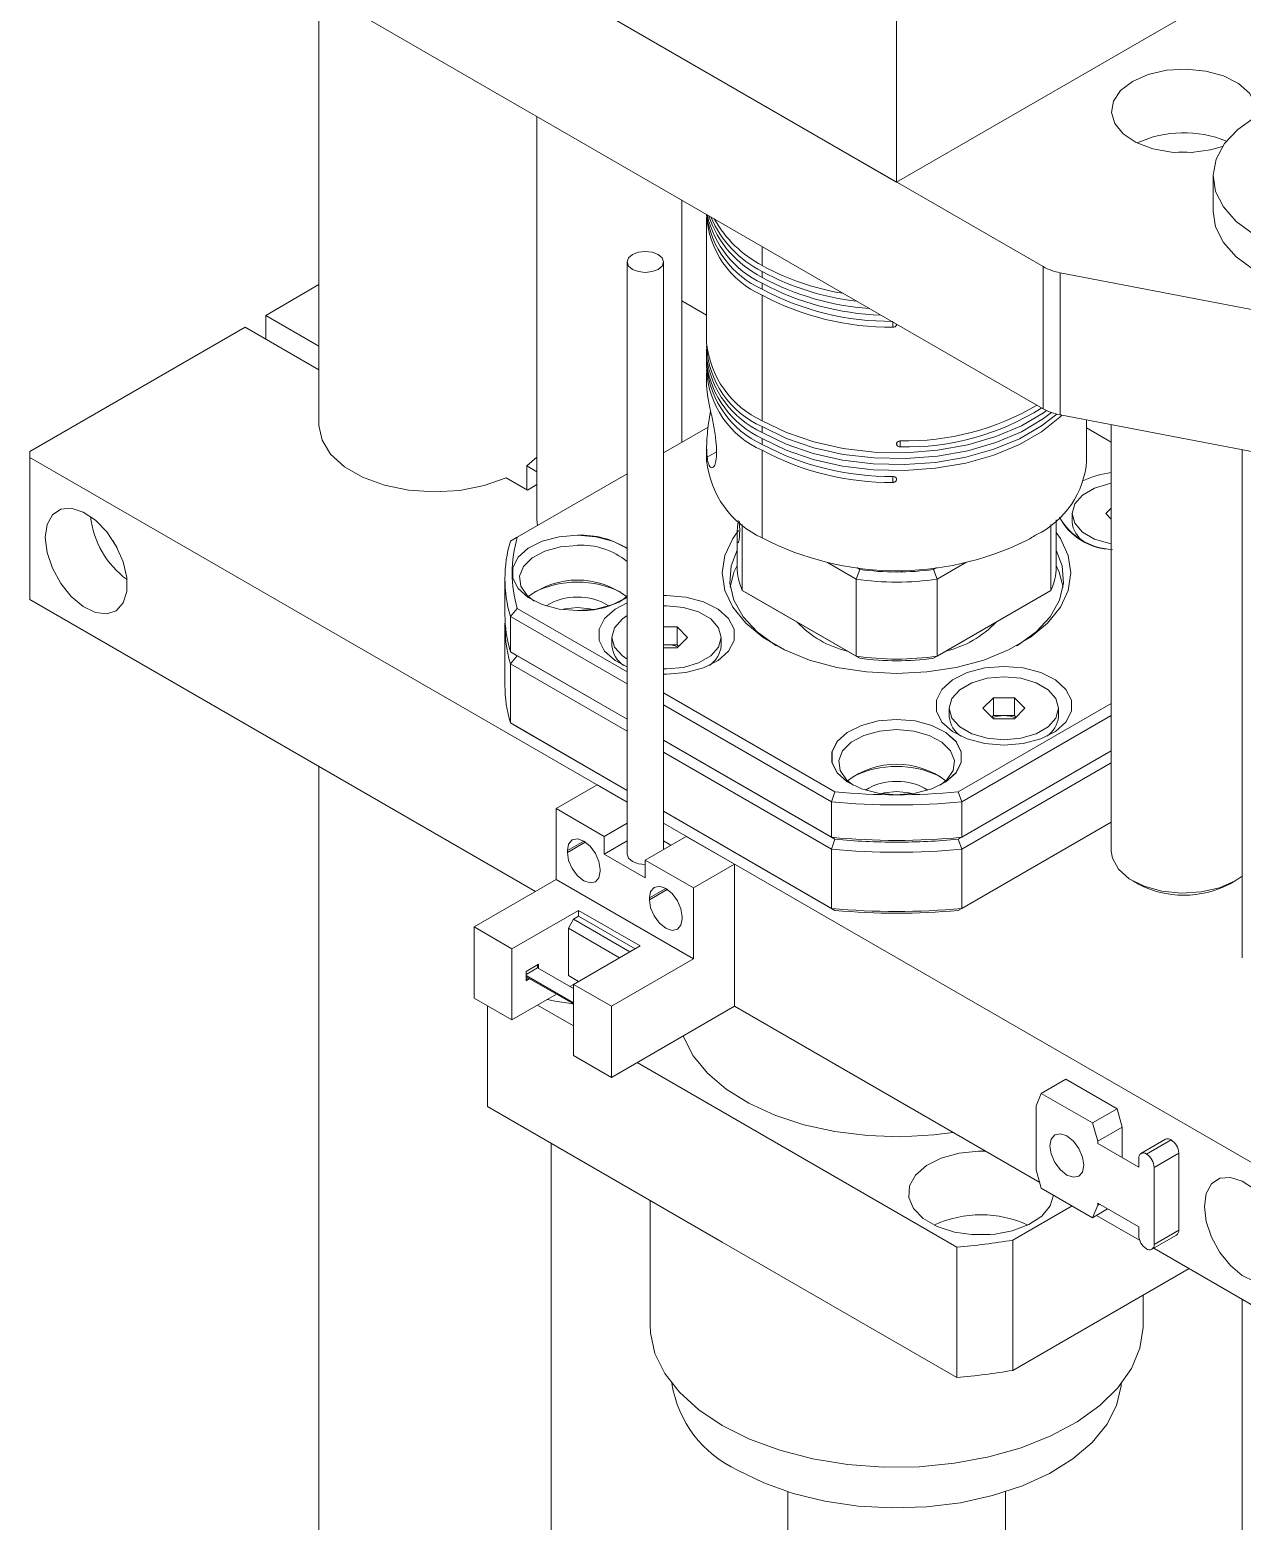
# Model space of a CAD drawing. Header units: millimetres. Extents: x 19 to 1665, y -46 to 1184.
# Drawn here: x 598.1 to 665, y 960.6 to 1042.8 of the extents above; entities that cross this region are included whole.
import ezdxf

# ---------------------------------------------------------------- set-up
doc = ezdxf.new("R2010")
doc.units = ezdxf.units.MM
doc.header["$LTSCALE"] = 4

msp = doc.modelspace()

# ---------------------------------------------------------------- linework, layer by layer
at = {"color": 7, "linetype": 'Continuous', "lineweight": 18}
for p, q in [((645.906, 1053.782), (645.906, 1034.446)), ((653.991, 1029.779), (615.194, 1052.176)), ((645.906, 1034.446), (624.693, 1046.693)), ((667.119, 1046.693), (645.906, 1034.446)), ((614.05, 1045.856), (614.05, 1021.051)), ((653.991, 1021.94), (615.194, 1044.337)), ((626.067, 1038.061), (626.067, 1015.826)), ((663.362, 1034.773), (663.362, 1032.814)), ((634.067, 1020.095), (634.067, 1033.442)), ((635.426, 1032.485), (635.426, 1026.051)), ((638.495, 1029.84), (638.495, 1030.886)), ((631.047, 1030.036), (631.047, 997.375)), ((633.047, 997.626), (633.047, 1030.036)), ((638.495, 1029.186), (638.495, 1029.513)), ((653.991, 1021.94), (653.991, 1029.779)), ((669.955, 1026.553), (654.929, 1029.445)), ((654.929, 1029.445), (654.929, 1021.606)), ((611.116, 1027.092), (614.05, 1028.786)), ((638.495, 1028.533), (638.495, 1028.86)), ((634.067, 1027.885), (635.426, 1027.101)), ((638.495, 1028.207), (638.495, 1021.282)), ((614.05, 1025.398), (611.116, 1027.092)), ((611.116, 1025.786), (611.116, 1027.092)), ((645.706, 1026.436), (645.706, 1026.723)), ((598.105, 1019.581), (609.985, 1026.439)), ((609.985, 1026.439), (614.05, 1024.092)), ((635.426, 1026.051), (635.426, 1025.56)), ((635.426, 1025.234), (635.426, 1024.743)), ((635.426, 1024.743), (635.426, 1024.254)), ((635.454, 1024.465), (635.428, 1024.465)), ((635.426, 1023.927), (635.426, 1023.243)), ((635.427, 1023.243), (635.455, 1022.858)), ((633.047, 1019.506), (635.519, 1020.934)), ((638.495, 1020.629), (638.495, 1020.956)), ((669.955, 1018.714), (654.929, 1021.606)), ((656.386, 1019.093), (656.386, 1021.325)), ((656.386, 1020.88), (657.745, 1020.095)), ((657.745, 1021.064), (657.745, 997.538)), ((638.495, 1020.303), (638.495, 1019.976)), ((646.106, 1019.838), (646.106, 1020.165)), ((598.105, 1019.581), (598.105, 1019.255)), ((631.047, 1000.238), (598.105, 1019.255)), ((598.105, 1019.255), (598.105, 1011.416)), ((625.506, 1018.785), (626.067, 1019.279)), ((635.426, 1019.8), (635.426, 1019.093)), ((635.971, 1019.563), (635.455, 1019.265)), ((638.495, 1019.649), (638.495, 1014.815)), ((664.962, 1019.675), (664.962, 991.66)), ((626.067, 1018.461), (625.506, 1018.785)), ((625.506, 1017.479), (625.506, 1018.785)), ((624.374, 1018.132), (625.541, 1017.458)), ((624.98, 1014.85), (631.047, 1018.352)), ((625.541, 1017.458), (626.067, 1017.762)), ((645.706, 1018.205), (645.706, 1017.878)), ((655.582, 1016.16), (655.582, 1015.692)), ((657.439, 1016.16), (657.745, 1016.465)), ((657.745, 1015.854), (657.439, 1016.16)), ((626.067, 1015.826), (626.107, 1015.5)), ((637.395, 1015.563), (637.395, 1011.923)), ((654.417, 1015.563), (654.417, 1011.923)), ((654.706, 1013.214), (654.706, 1015.808)), ((624.606, 1014.634), (624.98, 1014.85)), ((637.106, 1014.847), (637.106, 1013.214)), ((653.028, 1014.655), (653.028, 1014.66)), ((653.59, 1014.984), (653.594, 1014.982)), ((653.594, 1014.982), (653.594, 1014.987)), ((643.669, 1012.547), (642.089, 1013.459)), ((649.722, 1013.459), (648.143, 1012.547)), ((643.874, 1013.082), (643.669, 1012.547)), ((643.707, 1013.178), (643.874, 1013.082)), ((647.938, 1013.082), (648.105, 1013.178)), ((648.143, 1012.547), (647.938, 1013.082)), ((624.306, 1012.561), (624.306, 1010.601)), ((637.395, 1011.923), (643.669, 1008.301)), ((637.395, 1011.923), (637.755, 1011.715)), ((643.669, 1012.547), (643.669, 1008.301)), ((648.143, 1012.547), (648.143, 1008.301)), ((648.143, 1008.301), (654.417, 1011.923)), ((654.417, 1011.923), (654.056, 1011.715)), ((625.993, 995.317), (598.105, 1011.416)), ((631.019, 1011.581), (630.707, 1011.34)), ((633.218, 1011.643), (633.047, 1011.64)), ((633.218, 1011.067), (633.047, 1011.064)), ((637.755, 1011.715), (643.874, 1008.182)), ((647.938, 1008.182), (654.056, 1011.715)), ((624.606, 1010.488), (624.98, 1010.926)), ((631.047, 1006.77), (624.606, 1010.488)), ((624.606, 1008.528), (624.606, 1010.488)), ((631.047, 1007.424), (624.98, 1010.926)), ((624.306, 1009.948), (624.306, 1006.682)), ((630.206, 1009.328), (630.206, 1008.861)), ((633.047, 1009.906), (633.795, 1009.906)), ((633.795, 1009.906), (634.372, 1009.328)), ((633.795, 1008.926), (633.795, 1009.906)), ((634.372, 1009.328), (633.795, 1008.751)), ((636.23, 1008.861), (636.23, 1009.328)), ((624.606, 1008.528), (631.047, 1004.811)), ((624.98, 1008.313), (624.606, 1008.528)), ((633.047, 1008.926), (633.218, 1008.926)), ((633.795, 1008.751), (633.047, 1008.751)), ((633.218, 1008.926), (633.795, 1008.926)), ((633.795, 1008.926), (633.882, 1008.838)), ((624.606, 1007.875), (624.98, 1008.313)), ((624.606, 1007.875), (631.047, 1004.157)), ((624.606, 1004.609), (624.606, 1007.875)), ((631.047, 1004.811), (624.98, 1008.313)), ((643.669, 1008.301), (643.874, 1008.182)), ((648.143, 1008.301), (647.938, 1008.182)), ((633.218, 1007.301), (633.047, 1007.304)), ((642.507, 1000.807), (633.047, 1006.269)), ((642.315, 1000.265), (633.047, 1005.616)), ((648.811, 1005.419), (648.811, 1004.952)), ((657.745, 1005.68), (649.305, 1000.807)), ((650.668, 1005.419), (651.245, 1005.996)), ((651.245, 1004.842), (650.668, 1005.419)), ((651.245, 1005.996), (652.4, 1005.996)), ((651.245, 1005.996), (651.245, 1005.017)), ((652.4, 1005.996), (652.977, 1005.419)), ((652.4, 1005.017), (652.4, 1005.996)), ((652.977, 1005.419), (652.4, 1004.842)), ((654.835, 1004.952), (654.835, 1005.419)), ((624.606, 1004.609), (631.047, 1000.891)), ((624.98, 1004.393), (624.606, 1004.609)), ((631.047, 1000.891), (624.98, 1004.393)), ((657.745, 1005.027), (649.497, 1000.265)), ((651.158, 1004.929), (651.245, 1005.017)), ((651.245, 1005.017), (651.823, 1005.017)), ((652.4, 1004.842), (651.245, 1004.842)), ((651.823, 1005.017), (652.4, 1005.017)), ((652.4, 1005.017), (652.487, 1004.929)), ((642.507, 998.195), (633.047, 1003.656)), ((633.047, 1003.656), (642.315, 998.305)), ((633.047, 1003.003), (642.315, 997.652)), ((657.745, 1003.067), (649.305, 998.195)), ((649.497, 998.305), (657.745, 1003.067)), ((614.05, 1002.211), (614.05, 946.647)), ((649.497, 997.652), (657.745, 1002.414)), ((629.388, 1001.196), (627.125, 999.889)), ((631.047, 1000.238), (629.388, 1001.196)), ((642.315, 1000.265), (642.507, 1000.807)), ((642.315, 998.305), (642.315, 1000.265)), ((649.497, 1000.265), (649.305, 1000.807)), ((649.497, 998.305), (649.497, 1000.265)), ((627.125, 999.889), (627.125, 995.97)), ((627.125, 999.889), (629.784, 998.355)), ((633.047, 999.737), (642.315, 994.386)), ((642.507, 994.275), (633.047, 999.737)), ((631.047, 999.083), (629.784, 998.355)), ((668.25, 978.761), (633.047, 999.083)), ((657.745, 999.148), (649.305, 994.275)), ((649.497, 994.386), (657.745, 999.148)), ((628.653, 998.093), (627.747, 997.57)), ((628.734, 998.042), (627.747, 997.472)), ((629.784, 998.355), (629.784, 997.375)), ((631.047, 998.104), (629.784, 997.375)), ((634.309, 998.355), (632.047, 997.048)), ((633.047, 998.104), (633.461, 997.865)), ((636.968, 996.82), (634.309, 998.355)), ((642.315, 998.305), (642.507, 998.195)), ((642.315, 997.652), (642.507, 998.195)), ((649.305, 998.195), (649.497, 998.305)), ((649.305, 998.195), (649.497, 997.652)), ((627.747, 997.57), (627.747, 997.472)), ((629.784, 997.375), (632.047, 996.068)), ((632.047, 996.068), (632.047, 997.048)), ((632.047, 997.048), (634.705, 995.513)), ((642.315, 994.386), (642.315, 997.652)), ((649.497, 997.652), (649.497, 994.386)), ((629.558, 996.427), (629.558, 996.525)), ((634.705, 995.513), (636.968, 996.82)), ((636.968, 996.82), (636.968, 988.981)), ((664.573, 995.905), (664.962, 996.166)), ((627.125, 995.97), (622.6, 993.357)), ((627.125, 995.97), (634.705, 991.594)), ((633.178, 995.481), (632.273, 994.958)), ((633.259, 995.429), (632.273, 994.86)), ((634.705, 995.513), (634.705, 991.594)), ((658.916, 995.906), (659.199, 995.742)), ((664.291, 995.742), (664.574, 995.906)), ((632.273, 994.958), (632.273, 994.86)), ((624.693, 992.149), (628.37, 994.272)), ((627.804, 993.292), (628.087, 993.782)), ((628.37, 993.945), (628.087, 993.782)), ((628.087, 993.782), (631.198, 991.986)), ((631.764, 992.312), (628.37, 994.272)), ((628.37, 994.272), (628.37, 993.945)), ((628.37, 993.945), (631.481, 992.149)), ((634.083, 993.815), (634.083, 993.913)), ((642.315, 994.386), (642.507, 994.275)), ((649.305, 994.275), (649.497, 994.386)), ((622.6, 993.357), (624.693, 992.149)), ((622.6, 993.357), (622.6, 989.438)), ((630.632, 991.659), (627.804, 993.292)), ((627.804, 993.292), (627.804, 990.679)), ((624.693, 992.149), (624.693, 988.23)), ((631.764, 992.312), (628.087, 990.19)), ((626.163, 991.3), (625.485, 990.908)), ((626.107, 991.104), (626.107, 991.267)), ((626.163, 991.071), (626.163, 991.3)), ((630.18, 988.982), (634.705, 991.594)), ((626.107, 991.104), (625.485, 990.745)), ((625.485, 990.908), (625.485, 990.385)), ((628.087, 989.177), (625.485, 990.679)), ((628.087, 989.112), (625.485, 990.614)), ((625.485, 990.451), (625.626, 990.532)), ((625.485, 990.385), (625.683, 990.5)), ((628.087, 989.961), (626.107, 991.104)), ((628.087, 990.516), (627.804, 990.679)), ((627.804, 990.679), (628.369, 990.353)), ((628.369, 990.353), (628.087, 990.516)), ((624.693, 988.23), (627.154, 989.65)), ((627.889, 990.075), (628.087, 990.189)), ((628.087, 990.19), (630.18, 988.982)), ((628.087, 990.19), (628.087, 986.27)), ((622.6, 989.438), (624.693, 988.23)), ((623.349, 983.451), (623.349, 989.005)), ((626.105, 989.045), (628.087, 987.902)), ((628.067, 989.123), (628.017, 989.117)), ((630.18, 988.982), (630.18, 985.062)), ((630.18, 985.062), (636.968, 988.981)), ((653.795, 979.267), (636.968, 988.981)), ((628.087, 986.27), (630.18, 985.062)), ((631.593, 985.878), (649.229, 975.696)), ((653.882, 984.181), (655.24, 984.965)), ((655.24, 984.965), (658.068, 983.332)), ((653.599, 983.496), (653.882, 984.181)), ((653.882, 984.181), (656.71, 982.549)), ((623.349, 983.451), (636.289, 975.981)), ((653.599, 979.968), (653.599, 983.496)), ((656.71, 982.549), (658.068, 983.332)), ((658.351, 982.32), (658.068, 983.332)), ((656.71, 982.549), (656.993, 981.536)), ((658.351, 982.32), (656.993, 981.536)), ((658.351, 980.639), (658.351, 982.32)), ((626.85, 946.647), (626.85, 981.43)), ((656.993, 981.423), (656.993, 981.536)), ((659.256, 980.117), (656.993, 981.423)), ((660.738, 981.648), (659.38, 980.864)), ((659.68, 980.834), (661.038, 981.618)), ((659.256, 980.117), (659.256, 980.589)), ((661.462, 980.883), (660.105, 980.099)), ((661.462, 980.883), (661.462, 976.637)), ((653.882, 978.956), (653.599, 979.968)), ((660.105, 980.099), (660.105, 975.853)), ((656.71, 977.323), (653.882, 978.956)), ((632.306, 978.28), (632.306, 971.407)), ((656.993, 978.122), (659.256, 976.816)), ((656.993, 978.009), (656.993, 978.122)), ((656.993, 978.009), (657.091, 978.065)), ((652.307, 976.085), (655.581, 977.975)), ((656.993, 978.009), (656.71, 977.323)), ((656.71, 977.323), (657.544, 977.804)), ((659.305, 976.086), (656.937, 977.453)), ((659.256, 976.343), (659.256, 976.816)), ((660.105, 975.853), (661.462, 976.637)), ((636.289, 975.981), (649.229, 968.511)), ((649.229, 975.696), (649.229, 968.511)), ((652.307, 968.9), (652.307, 976.085)), ((659.98, 975.579), (661.338, 976.362)), ((668.25, 970.922), (660.082, 975.637)), ((652.307, 968.9), (662.03, 974.513)), ((659.506, 971.407), (659.506, 973.055)), ((664.962, 972.82), (664.962, 917.257)), ((639.906, 962.203), (639.906, 921.549)), ((651.906, 921.549), (651.906, 962.203))]:
    msp.add_line(p, q, dxfattribs=at)
at = {"color": 7, "linetype": 'Continuous', "lineweight": 18, "flags": 128}
for points in [[(665.705, 1038.039), (665.724, 1038.129), (665.687, 1038.758), (665.357, 1039.357), (664.76, 1039.883), (663.939, 1040.296), (662.955, 1040.566), (661.882, 1040.673), (660.798, 1040.609), (659.785, 1040.378), (658.917, 1039.998)], [(658.917, 1039.998), (658.258, 1039.497), (657.859, 1038.912), (657.747, 1038.286), (657.932, 1037.667), (658.4, 1037.099), (659.116, 1036.625), (660.027, 1036.28), (661.065, 1036.09), (662.154, 1036.068), (663.212, 1036.217), (663.883, 1036.414)], [(672.657, 1030.216), (671.112, 1030.157), (669.577, 1030.271), (668.109, 1030.554), (666.763, 1030.994), (665.588, 1031.576), (664.63, 1032.278), (663.924, 1033.073), (663.496, 1033.931), (663.362, 1034.821), (663.528, 1035.71), (663.987, 1036.563), (664.722, 1037.349), (665.705, 1038.039), (666.9, 1038.607), (667.362, 1038.773)], [(662.247, 1036.074), (661.643, 1036.106), (661.243, 1036.074)], [(672.657, 1028.256), (671.112, 1028.198), (669.577, 1028.312), (668.109, 1028.594), (666.763, 1029.035), (665.588, 1029.617), (664.63, 1030.318), (663.924, 1031.113), (663.496, 1031.972), (663.362, 1032.814)], [(631.339, 1030.445), (631.123, 1030.257), (631.047, 1030.036), (631.123, 1029.815), (631.339, 1029.628), (631.664, 1029.503), (632.047, 1029.459), (632.429, 1029.503), (632.754, 1029.628), (632.97, 1029.815), (633.047, 1030.036), (632.97, 1030.257), (632.754, 1030.445), (632.429, 1030.57), (632.047, 1030.614), (631.664, 1030.57), (631.339, 1030.445)], [(638.495, 1021.282), (639.83, 1020.631), (641.333, 1020.117), (642.963, 1019.754), (644.676, 1019.552), (646.422, 1019.518), (648.154, 1019.651), (649.824, 1019.949), (651.384, 1020.403), (652.793, 1021), (654.01, 1021.724), (654.176, 1021.844)], [(654.452, 1021.732), (654.01, 1021.398), (652.793, 1020.674), (651.384, 1020.076), (649.824, 1019.622), (648.154, 1019.325), (646.422, 1019.191), (644.676, 1019.226), (642.963, 1019.427), (641.333, 1019.79), (639.83, 1020.304), (638.495, 1020.956)], [(638.495, 1020.629), (639.816, 1019.983), (641.303, 1019.472), (642.916, 1019.109), (644.61, 1018.904), (646.339, 1018.862), (648.057, 1018.986), (649.715, 1019.271), (651.27, 1019.71), (652.679, 1020.29), (653.903, 1020.997), (654.736, 1021.648)], [(614.05, 1021.051), (614.05, 1021.025), (614.218, 1020.21), (614.692, 1019.438), (615.45, 1018.744), (616.455, 1018.164), (617.656, 1017.727), (618.994, 1017.453), (620.405, 1017.356), (621.817, 1017.441), (623.163, 1017.704), (624.374, 1018.132)], [(638.495, 1020.303), (639.816, 1019.657), (641.303, 1019.145), (642.916, 1018.782), (644.61, 1018.577), (646.339, 1018.536), (648.057, 1018.659), (649.715, 1018.944), (651.27, 1019.383), (652.679, 1019.964), (653.903, 1020.67), (654.909, 1021.484), (655.015, 1021.589)], [(657.745, 1017.828), (657.663, 1017.813), (656.824, 1017.566), (656.157, 1017.182), (655.73, 1016.697), (655.582, 1016.16), (655.73, 1015.622), (656.157, 1015.138), (656.824, 1014.753), (657.663, 1014.506), (657.745, 1014.491)], [(598.954, 1014.845), (599.054, 1014.017), (599.347, 1013.146), (599.806, 1012.311), (600.39, 1011.584), (601.048, 1011.031), (601.72, 1010.701), (602.348, 1010.623), (602.875, 1010.804), (603.255, 1011.228), (603.454, 1011.858), (603.454, 1012.637), (603.255, 1013.496), (602.875, 1014.359), (602.348, 1015.149), (601.72, 1015.796), (601.048, 1016.242), (600.39, 1016.449), (599.806, 1016.396), (599.347, 1016.09), (599.054, 1015.557), (598.954, 1014.845)], [(645.906, 1007.339), (644.237, 1007.423), (642.618, 1007.673), (641.1, 1008.082), (639.727, 1008.637), (638.543, 1009.321), (637.582, 1010.113), (636.874, 1010.99), (636.44, 1011.924), (636.294, 1012.888), (636.44, 1013.851), (636.874, 1014.785), (637.19, 1015.227)], [(637.13, 1015.151), (636.874, 1014.785), (636.44, 1013.851), (636.294, 1012.888), (636.44, 1011.924), (636.874, 1010.99), (637.582, 1010.113), (638.543, 1009.321), (639.727, 1008.637), (641.1, 1008.082), (642.618, 1007.673), (644.237, 1007.423), (645.906, 1007.339), (647.575, 1007.423), (649.193, 1007.673), (650.712, 1008.082), (652.084, 1008.637), (653.269, 1009.321), (654.23, 1010.113), (654.938, 1010.99), (655.372, 1011.924), (655.518, 1012.888), (655.372, 1013.851), (654.938, 1014.785), (654.706, 1015.12)], [(654.706, 1015.12), (654.938, 1014.785), (655.372, 1013.851), (655.518, 1012.888), (655.372, 1011.924), (654.938, 1010.99), (654.23, 1010.113), (653.269, 1009.321), (652.084, 1008.637), (650.712, 1008.082), (649.193, 1007.673), (647.575, 1007.423), (645.906, 1007.339)], [(602.699, 1014.657), (602.806, 1014.456), (602.926, 1014.264)], [(628.306, 1014.966), (627.292, 1014.882), (626.36, 1014.636), (625.585, 1014.249), (625.031, 1013.751), (624.742, 1013.183), (624.742, 1012.592), (625.031, 1012.024), (625.585, 1011.527), (626.36, 1011.139), (627.292, 1010.894), (628.306, 1010.809), (629.32, 1010.894), (630.252, 1011.139), (631.027, 1011.527), (631.047, 1011.54)], [(628.306, 1010.81), (627.292, 1010.894), (626.36, 1011.14), (625.586, 1011.527), (625.032, 1012.025), (624.743, 1012.592), (624.743, 1013.183), (625.032, 1013.751), (625.586, 1014.248), (626.36, 1014.636), (627.292, 1014.881), (628.306, 1014.965), (629.32, 1014.881), (630.252, 1014.636), (631.026, 1014.248), (631.047, 1014.234)], [(625.91, 1011.337), (625.535, 1011.637), (625.186, 1012.15), (625.115, 1012.699), (625.327, 1013.236), (625.804, 1013.713), (626.503, 1014.087), (627.363, 1014.326), (628.306, 1014.408)], [(637.106, 1014.134), (636.777, 1013.275), (636.703, 1012.322), (636.925, 1011.378), (637.435, 1010.471), (638.218, 1009.631), (639.247, 1008.886), (639.289, 1008.861)], [(652.523, 1008.861), (652.564, 1008.886), (653.594, 1009.631), (654.377, 1010.471), (654.887, 1011.378), (655.109, 1012.322), (655.034, 1013.275), (654.706, 1014.134)], [(637.106, 1013.294), (636.937, 1012.926), (636.727, 1012.108)], [(655.084, 1012.108), (654.875, 1012.926), (654.706, 1013.294)], [(628.306, 1010.987), (627.617, 1010.908), (627.465, 1010.867)], [(629.147, 1010.867), (628.995, 1010.908), (628.306, 1010.987)], [(631.047, 1007.7), (630.376, 1008.051), (629.797, 1008.57), (629.496, 1009.163), (629.496, 1009.781), (629.797, 1010.374), (630.376, 1010.893), (631.047, 1011.244)], [(631.047, 1011.244), (630.376, 1010.893), (629.797, 1010.374), (629.496, 1009.781), (629.496, 1009.163), (629.797, 1008.57), (630.376, 1008.051), (631.047, 1007.7)], [(633.047, 1011.64), (633.218, 1011.643), (634.277, 1011.555), (635.25, 1011.298), (636.059, 1010.893), (636.638, 1010.374), (636.939, 1009.781), (636.939, 1009.163), (636.638, 1008.57), (636.059, 1008.051), (635.25, 1007.646), (634.277, 1007.389), (633.218, 1007.301)], [(633.047, 1007.304), (633.218, 1007.301), (634.277, 1007.389), (635.25, 1007.646), (636.059, 1008.051), (636.638, 1008.57), (636.939, 1009.163), (636.939, 1009.781), (636.638, 1010.374), (636.059, 1010.893), (635.25, 1011.298), (634.277, 1011.555), (633.218, 1011.643)], [(633.047, 1007.592), (633.218, 1007.59), (634.148, 1007.675), (634.988, 1007.922), (635.654, 1008.306), (636.082, 1008.791), (636.23, 1009.328), (636.082, 1009.866), (635.654, 1010.35), (634.988, 1010.735), (634.148, 1010.982), (633.218, 1011.067)], [(631.047, 1010.534), (630.781, 1010.35), (630.353, 1009.866), (630.206, 1009.328), (630.353, 1008.791), (630.781, 1008.306), (631.047, 1008.123)], [(633.218, 1008.926), (633.087, 1008.921), (633.047, 1008.917)], [(651.823, 1003.392), (650.763, 1003.48), (649.79, 1003.737), (648.981, 1004.141), (648.402, 1004.661), (648.101, 1005.254), (648.101, 1005.872), (648.402, 1006.465), (648.981, 1006.984), (649.79, 1007.389), (650.763, 1007.646), (651.823, 1007.733), (652.882, 1007.646), (653.855, 1007.389), (654.664, 1006.984), (655.243, 1006.465), (655.544, 1005.872), (655.544, 1005.254), (655.243, 1004.661), (654.664, 1004.141), (653.855, 1003.737), (652.882, 1003.48), (651.823, 1003.392)], [(651.823, 1007.733), (650.763, 1007.646), (649.79, 1007.389), (648.981, 1006.984), (648.402, 1006.465), (648.101, 1005.872), (648.101, 1005.254), (648.402, 1004.661), (648.981, 1004.141), (649.79, 1003.737), (650.763, 1003.48), (651.823, 1003.392), (652.882, 1003.48), (653.855, 1003.737), (654.664, 1004.141), (655.243, 1004.661), (655.544, 1005.254), (655.544, 1005.872), (655.243, 1006.465), (654.664, 1006.984), (653.855, 1007.389), (652.882, 1007.646), (651.823, 1007.733)], [(651.823, 1007.158), (650.892, 1007.073), (650.052, 1006.826), (649.386, 1006.441), (648.958, 1005.956), (648.811, 1005.419), (648.958, 1004.882), (649.386, 1004.397), (650.052, 1004.012), (650.892, 1003.765), (651.823, 1003.68), (652.753, 1003.765), (653.593, 1004.012), (654.259, 1004.397), (654.687, 1004.882), (654.835, 1005.419), (654.687, 1005.956), (654.259, 1006.441), (653.593, 1006.826), (652.753, 1007.073), (651.823, 1007.158)], [(645.906, 1004.806), (644.892, 1004.721), (643.96, 1004.476), (643.185, 1004.088), (642.631, 1003.591), (642.342, 1003.023), (642.342, 1002.432), (642.631, 1001.864), (643.185, 1001.366), (643.96, 1000.979), (644.892, 1000.733), (645.906, 1000.649), (646.92, 1000.733), (647.852, 1000.979), (648.627, 1001.366), (649.181, 1001.864), (649.469, 1002.432), (649.469, 1003.023), (649.181, 1003.591), (648.627, 1004.088), (647.852, 1004.476), (646.92, 1004.721), (645.906, 1004.806)], [(645.906, 1000.65), (644.892, 1000.734), (643.96, 1000.979), (643.186, 1001.367), (642.632, 1001.864), (642.343, 1002.432), (642.343, 1003.023), (642.632, 1003.591), (643.186, 1004.088), (643.96, 1004.475), (644.892, 1004.721), (645.906, 1004.805), (646.92, 1004.721), (647.852, 1004.475), (648.626, 1004.088), (649.18, 1003.591), (649.468, 1003.023), (649.468, 1002.432), (649.18, 1001.864), (648.626, 1001.367), (647.852, 1000.979), (646.92, 1000.734), (645.906, 1000.65)], [(643.505, 1001.179), (643.135, 1001.477), (642.786, 1001.99), (642.715, 1002.539), (642.927, 1003.076), (643.404, 1003.553), (644.103, 1003.927), (644.963, 1004.166), (645.906, 1004.248)], [(645.906, 1004.248), (646.849, 1004.166), (647.708, 1003.927), (648.408, 1003.553), (648.885, 1003.076), (649.097, 1002.539), (649.026, 1001.99), (648.677, 1001.477), (648.307, 1001.179)], [(645.906, 1000.827), (645.217, 1000.748), (645.065, 1000.707)], [(646.747, 1000.707), (646.595, 1000.748), (645.906, 1000.827)], [(629.558, 996.525), (629.489, 996.965), (629.292, 997.418), (628.999, 997.814), (628.652, 998.093), (628.306, 998.214), (628.012, 998.156), (627.816, 997.931), (627.747, 997.57)], [(627.747, 997.472), (627.816, 997.033), (628.012, 996.58), (628.306, 996.184), (628.652, 995.905), (628.999, 995.784), (629.292, 995.841), (629.489, 996.067), (629.558, 996.427)], [(631.047, 997.375), (631.123, 997.154), (631.339, 996.966), (631.664, 996.841), (632.047, 996.797)], [(657.745, 997.538), (657.803, 997.146), (658.133, 996.546), (658.73, 996.021), (659.551, 995.607), (660.535, 995.337), (661.608, 995.23), (662.692, 995.295), (663.705, 995.525), (664.573, 995.905)], [(634.083, 993.913), (634.014, 994.353), (633.818, 994.805), (633.524, 995.201), (633.178, 995.481), (632.832, 995.601), (632.538, 995.544), (632.342, 995.318), (632.273, 994.958)], [(632.273, 994.86), (632.342, 994.42), (632.538, 993.968), (632.832, 993.572), (633.178, 993.292), (633.524, 993.172), (633.818, 993.229), (634.014, 993.455), (634.083, 993.815)], [(626.657, 989.364), (627.052, 989.259), (628.087, 989.112)], [(634.142, 987.35), (634.171, 987.269), (634.692, 986.252), (635.475, 985.293), (636.503, 984.414), (637.752, 983.636), (639.191, 982.977), (640.788, 982.452), (642.505, 982.075), (644.302, 981.853), (646.136, 981.792), (647.964, 981.893), (649.014, 982.027)], [(655.296, 979.674), (655.653, 979.55), (655.956, 979.609), (656.159, 979.842), (656.23, 980.213), (656.159, 980.667), (655.956, 981.133), (655.653, 981.542), (655.296, 981.83), (654.939, 981.954), (654.636, 981.895), (654.434, 981.662), (654.363, 981.291), (654.434, 980.837), (654.636, 980.371), (654.939, 979.963), (655.296, 979.674)], [(650.818, 980.985), (650.428, 980.989), (649.355, 980.882), (648.371, 980.612), (647.55, 980.199), (646.952, 979.673), (646.623, 979.073), (646.586, 978.445), (646.843, 977.834), (647.377, 977.286), (648.148, 976.841), (649.097, 976.533), (650.156, 976.384), (651.244, 976.405), (652.283, 976.596), (653.193, 976.94), (653.909, 977.414), (654.377, 977.982), (654.56, 978.564)], [(662.876, 977.944), (662.977, 977.115), (663.27, 976.245), (663.728, 975.409), (664.312, 974.682), (664.97, 974.129), (665.643, 973.799), (666.271, 973.721), (666.798, 973.903), (667.178, 974.327), (667.377, 974.956), (667.377, 975.735), (667.178, 976.594), (666.798, 977.457), (666.271, 978.247), (665.643, 978.894), (664.97, 979.341), (664.312, 979.547), (663.728, 979.495), (663.27, 979.189), (662.977, 978.656), (662.876, 977.944)], [(651.066, 976.39), (650.666, 976.422), (650.063, 976.39)], [(636.289, 965.856), (634.991, 966.723), (633.926, 967.691), (633.117, 968.737), (632.579, 969.841), (632.326, 970.977), (632.306, 971.407)], [(659.506, 971.407), (659.504, 971.264), (659.323, 970.123), (658.855, 969.009), (658.112, 967.946), (657.109, 966.957), (655.867, 966.062), (654.413, 965.282), (652.777, 964.632), (650.995, 964.127), (649.105, 963.777), (647.146, 963.589), (645.161, 963.568), (643.192, 963.714), (641.28, 964.024), (639.467, 964.492), (637.792, 965.107), (636.289, 965.856)], [(658.295, 968.169), (658.285, 968.057), (658.032, 966.971), (657.494, 965.92), (656.684, 964.928), (655.622, 964.02), (654.332, 963.216), (652.844, 962.535), (651.194, 961.993), (649.42, 961.603), (647.564, 961.374), (645.668, 961.311), (643.779, 961.416), (641.939, 961.686), (640.192, 962.115), (638.579, 962.693), (637.138, 963.406)]]:
    msp.add_lwpolyline(points, dxfattribs=at)
at = {"color": 7, "linetype": 'Continuous', "lineweight": 18}
for centre, radius, start, end in [((661.751, 1030.937), 6.228, 67.87807, 114.55), ((640.626, 1033.32), 5.24, 187.37091, 246.0062), ((640.543, 1032.898), 5.119, 182.80549, 246.42709), ((640.832, 1033.843), 5.504, 192.65912, 244.8812), ((641.18, 1034.508), 5.961, 198.72658, 243.23295), ((641.193, 1034.898), 6.023, 203.21796, 243.38558), ((641.559, 1035.634), 6.554, 209.44382, 242.13685), ((645.03, 1041.648), 13.496, 241.03895, 261.13974), ((645.267, 1041.954), 14.165, 241.44038, 263.68786), ((645.36, 1041.848), 14.403, 241.53464, 266.17465), ((655.465, 1032.431), 3.035, 240.91863, 259.81025), ((645.492, 1041.903), 14.801, 241.78918, 268.2414), ((645.574, 1041.791), 15.029, 241.90074, 270.50179), ((645.574, 1041.465), 15.029, 241.90074, 270.50179), ((640.699, 1026.104), 5.301, 185.88342, 245.43672), ((640.535, 1025.642), 5.111, 182.74854, 246.48404), ((640.706, 1024.803), 5.309, 185.93204, 245.3881), ((640.722, 1025.482), 5.339, 187.42478, 245.35269), ((640.722, 1025.155), 5.339, 187.42478, 245.35269), ((640.518, 1024.324), 5.094, 182.62915, 246.60342), ((646.342, 1034.672), 14.51, 269.06581, 300.23974), ((646.449, 1033.864), 14.03, 268.59676, 302.14407), ((655.465, 1024.592), 3.035, 240.91863, 259.81025), ((645.574, 1033.234), 15.029, 241.90074, 270.50179), ((645.574, 1032.907), 15.029, 241.90074, 270.50179), ((640.684, 1019.626), 5.285, 185.78135, 245.53879), ((651.434, 1019.452), 4.965, 295.78477, 355.85621), ((658.401, 1013.188), 5.271, 97.15413, 114.60383), ((606.44, 1016.555), 5.015, 186.35391, 233.64072), ((657.837, 1017.522), 3.341, 207.71703, 269.46195), ((657.924, 1017.664), 3.485, 209.11487, 268.06411), ((657.048, 1015.841), 1.474, 185.77639, 236.21466), ((631.621, 1012.561), 7.315, 163.53767, 196.46233), ((631.878, 1012.888), 7.171, 164.12167, 195.87833), ((628.5, 1010.188), 4.782, 57.81839, 92.3238), ((628.537, 1010.469), 3.946, 50.51239, 93.36539), ((645.92, 1029.139), 16.133, 242.59813, 296.13901), ((640.21, 1013.231), 3.105, 180.31177, 204.92484), ((645.906, 1027.32), 14.383, 261.87913, 278.12087), ((651.601, 1013.231), 3.105, 335.07516, 359.68823), ((628.306, 1008.006), 4.488, 52.81309, 127.18691), ((628.306, 1006.887), 5.49, 64.11868, 115.88132), ((645.906, 1027.429), 15.049, 261.45098, 278.54902), ((628.187, 1008.642), 2.905, 87.64953, 123.54534), ((628.425, 1008.642), 2.905, 56.45466, 92.35047), ((628.501, 1015.58), 4.774, 267.65809, 302.34722), ((631.683, 1010.613), 7.378, 180.0889, 196.41065), ((631.653, 1009.954), 7.347, 177.49636, 196.43365), ((644.423, 1013.913), 5.475, 223.06429, 256.94108), ((647.388, 1013.913), 5.475, 283.05892, 316.93571), ((631.672, 1009.01), 1.474, 185.77639, 236.21466), ((633.241, 1007.438), 1.488, 66.16014, 90.91682), ((634.763, 1009.01), 1.474, 303.78534, 354.22361), ((645.906, 1023.183), 15.049, 261.45098, 278.54902), ((645.906, 1022.421), 14.383, 261.87913, 278.12087), ((631.683, 1006.693), 7.378, 180.0889, 196.41065), ((650.277, 1005.1), 1.474, 185.77639, 236.21466), ((651.799, 1003.529), 1.488, 89.08318, 113.83986), ((651.846, 1003.529), 1.488, 66.16014, 90.91682), ((653.368, 1005.1), 1.474, 303.78534, 354.22361), ((645.906, 997.845), 4.488, 52.81309, 127.18691), ((645.906, 996.704), 5.51, 64.22056, 115.77944), ((645.787, 998.482), 2.905, 87.64953, 123.54534), ((646.025, 998.482), 2.905, 56.45466, 92.35047), ((645.906, 1037.305), 37.214, 264.46303, 275.53697), ((645.906, 1037.188), 36.539, 264.66289, 275.33711), ((645.906, 1035.346), 37.214, 264.46303, 275.53697), ((645.906, 1034.575), 36.539, 264.66289, 275.33711), ((645.9, 1034.477), 36.44, 264.6576, 270.00914), ((645.912, 1034.477), 36.44, 269.99086, 275.3424), ((645.906, 1034.692), 37.214, 264.46303, 275.53697), ((661.745, 1000.536), 5.428, 242.02468, 297.96994), ((645.906, 1031.426), 37.214, 264.46303, 275.53697), ((645.906, 1030.655), 36.539, 264.66289, 275.33711), ((660.862, 981.373), 0.302, 54.38242, 114.30712), ((660.541, 980.841), 0.922, 2.60548, 57.39452), ((659.515, 980.631), 0.262, 50.79671, 189.21404), ((659.183, 980.057), 0.922, 2.60548, 57.39452), ((650.565, 971.305), 6.178, 65.29715, 114.70285), ((661.177, 976.601), 0.288, 304.05635, 7.25583), ((646.051, 1013.231), 37.669, 274.83958, 279.56004), ((660.177, 976.385), 0.922, 182.60548, 237.39452), ((659.846, 975.811), 0.262, 230.79671, 9.21404), ((646.051, 1006.046), 37.669, 274.83958, 279.56004), ((639.763, 969.16), 6.325, 189.0149, 245.47395)]:
    msp.add_arc(centre, radius, start, end, dxfattribs=at)
msp.add_ellipse((645.906, 1026.052), major_axis=(-7.863, 10.945), ratio=0.633063, start_param=3.040352, end_param=3.116706, dxfattribs=at)
for points, knots in [([(645.903, 1026.61), (645.904, 1026.599), (645.908, 1026.571), (645.888, 1026.525), (645.849, 1026.48), (645.793, 1026.448), (645.742, 1026.436), (645.713, 1026.436), (645.706, 1026.436)], [0, 0, 0, 0, 0.1143468, 0.3196481, 0.524949, 0.7302426, 0.9355231, 1, 1, 1, 1]), ([(635.428, 1024.465), (635.427, 1024.48), (635.427, 1024.509), (635.426, 1024.572), (635.426, 1024.64), (635.426, 1024.707), (635.426, 1024.764), (635.426, 1024.807), (635.426, 1024.829), (635.426, 1024.829), (635.427, 1024.812), (635.428, 1024.796), (635.428, 1024.792)], [0, 0, 0, 0, 0.107367, 0.214734, 0.322092, 0.429454, 0.536821, 0.64419, 0.751558, 0.858922, 0.96628, 1, 1, 1, 1]), ([(635.455, 1022.858), (635.494, 1022.617), (635.563, 1022.198), (635.75, 1021.361), (635.902, 1020.565), (635.985, 1019.836), (635.982, 1019.266), (635.906, 1018.872), (635.781, 1018.672), (635.635, 1018.69), (635.515, 1018.907), (635.473, 1019.158), (635.455, 1019.265)], [0, 0, 0, 0, 0.146116, 0.254189, 0.362805, 0.458703, 0.547345, 0.634157, 0.722643, 0.816699, 0.92196, 1, 1, 1, 1]), ([(635.455, 1019.265), (635.439, 1019.505), (635.404, 1020.033), (635.507, 1020.953), (635.607, 1021.616), (635.642, 1021.851)], [0, 0, 0, 0, 0.349887, 0.769929, 1, 1, 1, 1]), ([(646.106, 1019.838), (646.083, 1019.84), (646.038, 1019.843), (645.979, 1019.871), (645.933, 1019.912), (645.907, 1019.964), (645.903, 1020.02), (645.923, 1020.073), (645.962, 1020.119), (646.018, 1020.151), (646.069, 1020.163), (646.099, 1020.164), (646.106, 1020.165)], [0, 0, 0, 0, 0.107367, 0.214734, 0.322092, 0.429454, 0.536821, 0.64419, 0.751558, 0.858922, 0.96628, 1, 1, 1, 1]), ([(645.706, 1018.205), (645.728, 1018.203), (645.773, 1018.199), (645.833, 1018.17), (645.879, 1018.129), (645.905, 1018.077), (645.908, 1018.021), (645.889, 1017.968), (645.849, 1017.922), (645.793, 1017.891), (645.742, 1017.879), (645.713, 1017.879), (645.706, 1017.878)], [0, 0, 0, 0, 0.107367, 0.214734, 0.322092, 0.429454, 0.536821, 0.64419, 0.751558, 0.858922, 0.96628, 1, 1, 1, 1]), ([(637.233, 1015.728), (637.237, 1015.668), (637.254, 1015.432), (637.255, 1015.078), (637.229, 1014.735), (637.181, 1014.55), (637.131, 1014.542), (637.109, 1014.681), (637.104, 1014.903), (637.117, 1015.207), (637.148, 1015.548), (637.166, 1015.75), (637.169, 1015.775)], [0, 0, 0, 0, 0.043775, 0.171408, 0.29748, 0.424281, 0.552953, 0.68175, 0.72801, 0.854901, 0.981744, 1, 1, 1, 1])]:
    msp.add_open_spline(points, degree=3, knots=knots, dxfattribs=at)

doc.saveas('drawing.dxf')
